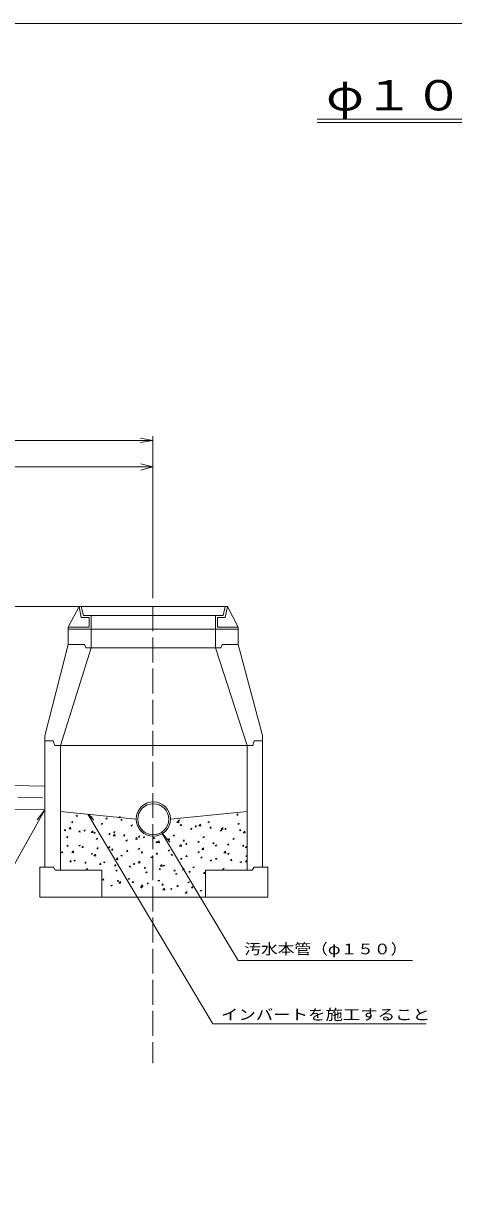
# Model space of a CAD drawing. Units: millimetres on the paper. Extents: x -390 to 406, y -282 to 282.
# Drawn here: x -195.6 to -91.9, y 0 to 282 of the extents above; entities that cross this region are included whole.
import ezdxf
from ezdxf.enums import TextEntityAlignment as Align

# ---------------------------------------------------------------- set-up
doc = ezdxf.new("R2010")
doc.units = ezdxf.units.MM
doc.linetypes.add('DASHED', pattern=[7.5, 6, -1.5])
for name, color, linetype, lineweight in [('0-2__0-2__0-2_LAYER001', 7, 'Continuous', 18), ('0-5__0-5_レイヤ1', 7, 'Continuous', 18), ('0-6__0-6_レイヤ3', 7, 'Continuous', 18), ('0-7__0-7_レイヤ4', 7, 'Continuous', 18), ('1-1__0-1_レイヤ1', 7, 'Continuous', 18)]:
    doc.layers.add(name, color=color, linetype=linetype, lineweight=lineweight)
doc.styles.add('ＭＳ ゴシック', font='')
doc.styles.get('ＭＳ ゴシック').set_extended_font_data('MS Gothic')

msp = doc.modelspace()

# ---------------------------------------------------------------- linework, layer by layer
at = {"layer": '0-2__0-2__0-2_LAYER001'}
msp.add_lwpolyline([(-390.5, 282), (-390.5, -282), (405.5, -282), (405.5, 282)], close=True, dxfattribs=at)
at = {"layer": '0-5__0-5_レイヤ1'}
for p, q in [((-184.789, 132.302), (-184.789, 134.522)), ((-179.295, 133.772), (-179.295, 131.552)), ((-149.325, 133.772), (-149.325, 131.552)), ((-143.83, 134.522), (-143.83, 132.302)), ((-190.423, 110.33), (-184.789, 132.302)), ((-179.295, 131.552), (-186.677, 107.954)), ((-149.325, 131.552), (-141.722, 107.976)), ((-137.976, 110.378), (-143.83, 132.302)), ((-190.423, 92.451), (-218.536, 42.444)), ((-180.069, 91.415), (-149.949, 40.925)), ((-180.069, 91.415), (-178.635, 90.021)), ((-149.949, 40.925), (-98.553, 40.925))]:
    msp.add_line(p, q, dxfattribs=at)
for centre, radius in [((-164.31, 90.254), 4.15), ((-164.31, 90.204), 3.75)]:
    msp.add_circle(centre, radius, dxfattribs=at)
at = {"layer": '0-6__0-6_レイヤ3'}
for p, q in [((-301.933, 181.515), (-164.433, 181.515)), ((-167.433, 182.015), (-164.433, 181.515)), ((-167.433, 181.015), (-164.433, 181.515)), ((-164.433, 143.515), (-164.433, 182.515)), ((-164.433, 141.515), (-259.433, 141.515)), ((-239.632, 99.226), (-190.423, 98.152)), ((-239.732, 93.527), (-190.423, 92.451)), ((-162.304, 87.02), (-143.87, 56.167)), ((-160.336, 84.701), (-162.304, 87.02)), ((-143.87, 56.167), (-101.839, 56.167))]:
    msp.add_line(p, q, dxfattribs=at)
at = {"layer": '0-6__0-6_レイヤ3', "color": 1}
for q in [(-167.33, 175.877), (-167.33, 174.324)]:
    msp.add_line((-164.433, 175.101), q, dxfattribs=at)
at = {"layer": '0-6__0-6_レイヤ3', "linetype": 'DASHED'}
for p, q in [((-164.433, 141.515), (-164.433, 31.449)), ((-256.933, 96.732), (-190.423, 95.402))]:
    msp.add_line(p, q, dxfattribs=at)
at = {"layer": '0-6__0-6_レイヤ3', "color": 1}
msp.add_lwpolyline([(-164.433, 175.101), (-256.933, 175.101), (-254.035, 175.877)], dxfattribs=at)
at = {"layer": '0-7__0-7_レイヤ4'}
for p, q in [((-182.166, 141.515), (-184.789, 136.52)), ((-182.166, 141.515), (-164.31, 141.515)), ((-181.667, 138.814), (-182.166, 141.515)), ((-181.667, 141.515), (-181.167, 139.314)), ((-146.454, 141.515), (-164.31, 141.515)), ((-146.953, 141.515), (-147.453, 139.314)), ((-146.953, 138.814), (-146.454, 141.515)), ((-146.454, 141.515), (-143.83, 136.52)), ((-179.794, 138.814), (-181.667, 138.814)), ((-181.167, 139.314), (-179.295, 139.314)), ((-179.794, 136.52), (-179.794, 138.814)), ((-179.295, 139.314), (-179.295, 136.02)), ((-179.295, 139.314), (-164.31, 139.314)), ((-149.325, 139.314), (-164.31, 139.314)), ((-149.325, 139.314), (-149.325, 136.02)), ((-147.453, 139.314), (-149.325, 139.314)), ((-148.825, 136.52), (-148.825, 138.814)), ((-148.825, 138.814), (-146.953, 138.814)), ((-184.789, 136.52), (-182.166, 136.52)), ((-184.789, 136.02), (-184.789, 136.52)), ((-184.789, 136.02), (-164.31, 136.02)), ((-184.789, 134.522), (-184.789, 136.02)), ((-182.166, 136.52), (-179.794, 136.52)), ((-179.295, 136.02), (-179.295, 133.772)), ((-143.83, 136.02), (-164.31, 136.02)), ((-149.325, 136.02), (-149.325, 133.772)), ((-146.454, 136.52), (-148.825, 136.52)), ((-143.83, 136.52), (-146.454, 136.52)), ((-180.893, 132.302), (-184.789, 132.302)), ((-180.893, 132.302), (-180.594, 131.552)), ((-180.594, 131.552), (-164.31, 131.552)), ((-148.026, 131.552), (-164.31, 131.552)), ((-147.727, 132.302), (-148.026, 131.552)), ((-143.83, 132.302), (-147.727, 132.302)), ((-190.423, 110.33), (-190.423, 78.704)), ((-137.976, 110.378), (-137.976, 78.704)), ((-188.425, 109.125), (-190.423, 109.125)), ((-188.425, 109.125), (-188.075, 107.976)), ((-188.075, 107.976), (-164.199, 107.976)), ((-186.677, 107.954), (-186.677, 94.313)), ((-140.323, 107.976), (-164.199, 107.976)), ((-141.722, 107.976), (-141.722, 94.313)), ((-139.974, 109.125), (-140.323, 107.976)), ((-139.974, 109.125), (-137.976, 109.125)), ((-186.677, 94.313), (-186.677, 90.192)), ((-141.722, 94.313), (-141.722, 87.695)), ((-168.46, 90.254), (-186.677, 92.076)), ((-182.919, 90.918), (-182.678, 91.205)), ((-182.919, 90.918), (-182.621, 90.892)), ((-182.62, 90.892), (-182.678, 91.205)), ((-179.856, 91.116), (-179.507, 91.25)), ((-179.856, 91.116), (-179.608, 90.949)), ((-179.607, 90.948), (-179.506, 91.25)), ((-179.337, 90.605), (-179.096, 90.892)), ((-179.337, 90.605), (-179.038, 90.579)), ((-179.038, 90.579), (-179.095, 90.892)), ((-175.754, 90.291), (-175.513, 90.578)), ((-175.754, 90.291), (-175.455, 90.265)), ((-175.455, 90.265), (-175.513, 90.578)), ((-172.678, 90.716), (-172.328, 90.85)), ((-172.678, 90.716), (-172.43, 90.548)), ((-172.429, 90.548), (-172.328, 90.85)), ((-172.171, 89.978), (-171.93, 90.265)), ((-171.872, 89.952), (-171.93, 90.265)), ((-160.16, 90.254), (-141.722, 92.098)), ((-144.202, 91.228), (-143.962, 91.515)), ((-144.202, 91.228), (-143.904, 91.201)), ((-143.903, 91.201), (-143.961, 91.514)), ((-186.677, 90.192), (-186.677, 77.954)), ((-185.809, 87.475), (-185.568, 87.762)), ((-185.809, 87.475), (-185.51, 87.448)), ((-185.51, 87.448), (-185.568, 87.761)), ((-184.621, 87.878), (-184.232, 88.283)), ((-184.621, 87.878), (-184.177, 87.809)), ((-184.176, 87.808), (-184.231, 88.283)), ((-184.053, 89.505), (-183.704, 89.639)), ((-184.053, 89.505), (-183.805, 89.337)), ((-183.804, 89.337), (-183.703, 89.639)), ((-182.226, 87.161), (-181.985, 87.448)), ((-181.927, 87.135), (-181.985, 87.448)), ((-181.072, 87.494), (-180.722, 87.628)), ((-181.072, 87.494), (-180.823, 87.326)), ((-180.823, 87.326), (-180.722, 87.628)), ((-179.29, 87.051), (-178.901, 87.456)), ((-178.845, 86.982), (-178.9, 87.456)), ((-176.875, 89.105), (-176.525, 89.239)), ((-176.875, 89.105), (-176.626, 88.937)), ((-176.626, 88.937), (-176.525, 89.239)), ((-172.171, 89.978), (-171.873, 89.952)), ((-169.696, 88.705), (-169.347, 88.839)), ((-169.696, 88.705), (-169.448, 88.537)), ((-169.447, 88.537), (-169.346, 88.839)), ((-158.629, 89.436), (-158.24, 89.842)), ((-158.629, 89.436), (-158.184, 89.367)), ((-158.321, 89.916), (-157.971, 90.05)), ((-158.321, 89.916), (-158.073, 89.748)), ((-158.184, 89.367), (-158.239, 89.841)), ((-158.072, 89.748), (-157.971, 90.05)), ((-157.84, 88.724), (-157.599, 89.011)), ((-157.84, 88.724), (-157.542, 88.698)), ((-157.541, 88.698), (-157.599, 89.011)), ((-155.339, 87.905), (-154.99, 88.039)), ((-155.339, 87.905), (-155.091, 87.737)), ((-155.091, 87.737), (-154.989, 88.039)), ((-154.258, 88.411), (-154.017, 88.698)), ((-154.258, 88.411), (-153.959, 88.385)), ((-153.959, 88.385), (-154.016, 88.698)), ((-153.298, 88.609), (-152.909, 89.015)), ((-153.298, 88.609), (-152.854, 88.541)), ((-152.853, 88.54), (-152.908, 89.015)), ((-151.143, 89.516), (-150.793, 89.65)), ((-151.143, 89.516), (-150.894, 89.348)), ((-150.894, 89.348), (-150.792, 89.65)), ((-150.675, 88.097), (-150.434, 88.384)), ((-150.675, 88.097), (-150.376, 88.071)), ((-150.376, 88.071), (-150.434, 88.384)), ((-148.161, 87.505), (-147.811, 87.639)), ((-148.161, 87.505), (-147.913, 87.337)), ((-147.967, 87.783), (-147.578, 88.188)), ((-147.967, 87.783), (-147.523, 87.714)), ((-147.912, 87.337), (-147.811, 87.639)), ((-147.522, 87.714), (-147.577, 88.188)), ((-147.092, 87.784), (-146.851, 88.071)), ((-147.092, 87.784), (-146.794, 87.758)), ((-146.793, 87.758), (-146.851, 88.071)), ((-143.964, 89.116), (-143.614, 89.25)), ((-143.964, 89.116), (-143.716, 88.948)), ((-143.715, 88.948), (-143.614, 89.25)), ((-143.509, 87.47), (-143.269, 87.757)), ((-143.509, 87.47), (-143.211, 87.444)), ((-143.21, 87.444), (-143.268, 87.757)), ((-141.722, 87.695), (-141.722, 77.954)), ((-185.269, 85.883), (-184.919, 86.017)), ((-185.269, 85.883), (-185.02, 85.715)), ((-185.02, 85.715), (-184.918, 86.017)), ((-182.226, 87.161), (-181.928, 87.135)), ((-179.29, 87.051), (-178.846, 86.982)), ((-178.644, 86.848), (-178.403, 87.135)), ((-178.644, 86.848), (-178.345, 86.822)), ((-178.344, 86.821), (-178.402, 87.135)), ((-178.09, 85.483), (-177.741, 85.617)), ((-178.09, 85.483), (-177.842, 85.315)), ((-177.841, 85.315), (-177.74, 85.617)), ((-175.061, 86.534), (-174.82, 86.821)), ((-175.061, 86.534), (-174.762, 86.508)), ((-174.762, 86.508), (-174.82, 86.821)), ((-173.959, 86.224), (-173.57, 86.629)), ((-173.959, 86.224), (-173.515, 86.155)), ((-173.893, 87.094), (-173.544, 87.228)), ((-173.893, 87.094), (-173.645, 86.926)), ((-173.644, 86.926), (-173.543, 87.228)), ((-173.514, 86.155), (-173.569, 86.629)), ((-171.478, 86.221), (-171.237, 86.508)), ((-171.478, 86.221), (-171.18, 86.195)), ((-171.179, 86.195), (-171.237, 86.508)), ((-170.912, 85.083), (-170.562, 85.217)), ((-170.912, 85.083), (-170.663, 84.915)), ((-170.663, 84.915), (-170.562, 85.217)), ((-168.628, 85.397), (-168.239, 85.803)), ((-168.628, 85.397), (-168.184, 85.328)), ((-168.183, 85.328), (-168.239, 85.803)), ((-167.895, 85.907), (-167.655, 86.194)), ((-167.895, 85.907), (-167.597, 85.881)), ((-167.596, 85.881), (-167.654, 86.194)), ((-166.742, 85.862), (-166.392, 85.996)), ((-166.742, 85.862), (-166.494, 85.694)), ((-166.493, 85.694), (-166.392, 85.996)), ((-164.313, 85.594), (-164.072, 85.881)), ((-164.313, 85.594), (-164.014, 85.568)), ((-164.014, 85.568), (-164.071, 85.881)), ((-163.733, 84.683), (-163.384, 84.817)), ((-163.733, 84.683), (-163.485, 84.515)), ((-163.484, 84.515), (-163.383, 84.817)), ((-163.297, 84.57), (-162.908, 84.976)), ((-162.853, 84.501), (-162.908, 84.976)), ((-160.73, 85.28), (-160.489, 85.567)), ((-160.73, 85.28), (-160.431, 85.254)), ((-160.431, 85.254), (-160.489, 85.567)), ((-159.536, 86.294), (-159.187, 86.428)), ((-159.536, 86.294), (-159.288, 86.126)), ((-159.287, 86.126), (-159.186, 86.428)), ((-157.147, 84.967), (-156.906, 85.254)), ((-157.147, 84.967), (-156.849, 84.941)), ((-156.848, 84.941), (-156.906, 85.254)), ((-153.565, 84.654), (-153.324, 84.941)), ((-153.565, 84.654), (-153.266, 84.627)), ((-153.265, 84.627), (-153.323, 84.94)), ((-152.358, 85.894), (-152.008, 86.028)), ((-152.358, 85.894), (-152.109, 85.726)), ((-152.109, 85.726), (-152.008, 86.028)), ((-149.982, 84.34), (-149.741, 84.627)), ((-149.683, 84.314), (-149.741, 84.627)), ((-145.179, 85.494), (-144.83, 85.628)), ((-145.179, 85.494), (-144.931, 85.326)), ((-144.931, 85.326), (-144.829, 85.628)), ((-142.636, 86.956), (-142.247, 87.361)), ((-142.636, 86.956), (-142.192, 86.887)), ((-142.191, 86.887), (-142.246, 87.361)), ((-186.484, 82.261), (-186.134, 82.395)), ((-186.484, 82.261), (-186.236, 82.093)), ((-186.235, 82.093), (-186.134, 82.395)), ((-185.116, 83.717), (-184.875, 84.004)), ((-185.116, 83.717), (-184.817, 83.691)), ((-184.817, 83.691), (-184.875, 84.004)), ((-183.959, 82.185), (-183.569, 82.59)), ((-183.959, 82.185), (-183.514, 82.116)), ((-183.514, 82.116), (-183.569, 82.59)), ((-182.287, 83.872), (-181.937, 84.006)), ((-182.287, 83.872), (-182.039, 83.704)), ((-182.038, 83.704), (-181.937, 84.006)), ((-181.533, 83.404), (-181.292, 83.691)), ((-181.533, 83.404), (-181.235, 83.378)), ((-181.234, 83.378), (-181.292, 83.691)), ((-179.306, 81.861), (-178.956, 81.995)), ((-179.306, 81.861), (-179.057, 81.693)), ((-179.057, 81.693), (-178.955, 81.995)), ((-177.95, 83.09), (-177.71, 83.377)), ((-177.95, 83.09), (-177.652, 83.064)), ((-177.651, 83.064), (-177.709, 83.377)), ((-175.109, 83.472), (-174.759, 83.606)), ((-175.109, 83.472), (-174.86, 83.304)), ((-174.86, 83.304), (-174.758, 83.606)), ((-174.368, 82.777), (-174.127, 83.064)), ((-174.368, 82.777), (-174.069, 82.751)), ((-174.069, 82.751), (-174.126, 83.064)), ((-170.785, 82.464), (-170.544, 82.751)), ((-170.785, 82.464), (-170.486, 82.437)), ((-170.486, 82.437), (-170.544, 82.75)), ((-167.93, 83.072), (-167.58, 83.206)), ((-167.93, 83.072), (-167.682, 82.904)), ((-167.681, 82.904), (-167.58, 83.206)), ((-167.202, 82.15), (-166.962, 82.437)), ((-167.202, 82.15), (-166.904, 82.124)), ((-166.903, 82.124), (-166.961, 82.437)), ((-163.62, 81.837), (-163.379, 82.124)), ((-163.62, 81.837), (-163.321, 81.811)), ((-163.321, 81.81), (-163.378, 82.124)), ((-163.297, 84.57), (-162.853, 84.502)), ((-160.752, 82.672), (-160.402, 82.806)), ((-160.752, 82.672), (-160.503, 82.504)), ((-160.503, 82.504), (-160.402, 82.806)), ((-160.037, 81.523), (-159.796, 81.81)), ((-159.738, 81.497), (-159.796, 81.81)), ((-157.966, 83.744), (-157.577, 84.149)), ((-157.966, 83.744), (-157.522, 83.675)), ((-157.522, 83.675), (-157.577, 84.149)), ((-156.555, 84.283), (-156.205, 84.417)), ((-156.555, 84.283), (-156.306, 84.115)), ((-156.306, 84.115), (-156.205, 84.417)), ((-153.573, 82.272), (-153.224, 82.406)), ((-153.573, 82.272), (-153.325, 82.104)), ((-153.324, 82.104), (-153.223, 82.406)), ((-152.636, 82.917), (-152.246, 83.322)), ((-152.636, 82.917), (-152.191, 82.848)), ((-152.191, 82.848), (-152.246, 83.322)), ((-149.982, 84.34), (-149.683, 84.314)), ((-149.376, 83.883), (-149.027, 84.017)), ((-149.376, 83.883), (-149.128, 83.715)), ((-149.127, 83.715), (-149.026, 84.017)), ((-147.305, 82.09), (-146.916, 82.496)), ((-147.305, 82.09), (-146.86, 82.021)), ((-146.86, 82.021), (-146.915, 82.495)), ((-146.399, 84.027), (-146.158, 84.314)), ((-146.399, 84.027), (-146.101, 84.001)), ((-146.395, 81.872), (-146.045, 82.006)), ((-146.395, 81.872), (-146.146, 81.704)), ((-146.1, 84), (-146.158, 84.314)), ((-146.146, 81.704), (-146.045, 82.006)), ((-142.816, 83.713), (-142.576, 84)), ((-142.816, 83.713), (-142.518, 83.687)), ((-142.517, 83.687), (-142.575, 84)), ((-142.198, 83.483), (-141.848, 83.617)), ((-142.198, 83.483), (-141.949, 83.315)), ((-141.949, 83.315), (-141.848, 83.617)), ((-184.423, 79.96), (-184.182, 80.247)), ((-184.423, 79.96), (-184.124, 79.934)), ((-184.124, 79.934), (-184.182, 80.247)), ((-183.503, 80.25), (-183.153, 80.384)), ((-183.503, 80.25), (-183.254, 80.082)), ((-183.254, 80.082), (-183.152, 80.384)), ((-180.84, 79.647), (-180.599, 79.934)), ((-180.84, 79.647), (-180.542, 79.621)), ((-180.541, 79.621), (-180.599, 79.934)), ((-178.628, 81.358), (-178.239, 81.764)), ((-178.628, 81.358), (-178.183, 81.289)), ((-178.183, 81.289), (-178.238, 81.764)), ((-177.257, 79.333), (-177.017, 79.62)), ((-177.257, 79.333), (-176.959, 79.307)), ((-176.958, 79.307), (-177.016, 79.62)), ((-176.324, 79.85), (-175.974, 79.984)), ((-176.324, 79.85), (-176.076, 79.682)), ((-176.075, 79.682), (-175.974, 79.984)), ((-173.675, 79.02), (-173.434, 79.307)), ((-173.675, 79.02), (-173.376, 78.994)), ((-173.376, 78.994), (-173.433, 79.307)), ((-173.297, 80.531), (-172.908, 80.937)), ((-173.297, 80.531), (-172.853, 80.463)), ((-172.852, 80.462), (-172.907, 80.937)), ((-172.127, 81.461), (-171.777, 81.595)), ((-172.127, 81.461), (-171.879, 81.293)), ((-171.878, 81.293), (-171.777, 81.595)), ((-170.092, 78.706), (-169.851, 78.993)), ((-169.793, 78.68), (-169.851, 78.993)), ((-169.146, 79.45), (-168.796, 79.584)), ((-169.146, 79.45), (-168.897, 79.282)), ((-168.897, 79.282), (-168.795, 79.584)), ((-167.966, 79.705), (-167.577, 80.11)), ((-167.966, 79.705), (-167.522, 79.636)), ((-167.521, 79.636), (-167.576, 80.11)), ((-164.949, 81.061), (-164.599, 81.195)), ((-164.949, 81.061), (-164.7, 80.893)), ((-164.7, 80.893), (-164.598, 81.195)), ((-162.635, 78.878), (-162.246, 79.283)), ((-162.19, 78.809), (-162.246, 79.283)), ((-161.967, 79.05), (-161.617, 79.184)), ((-161.967, 79.05), (-161.719, 78.882)), ((-161.718, 78.882), (-161.617, 79.184)), ((-160.037, 81.523), (-159.738, 81.497)), ((-157.77, 80.661), (-157.42, 80.795)), ((-157.77, 80.661), (-157.522, 80.493)), ((-157.521, 80.493), (-157.42, 80.795)), ((-156.454, 81.21), (-156.213, 81.497)), ((-156.454, 81.21), (-156.156, 81.184)), ((-156.155, 81.184), (-156.213, 81.497)), ((-152.871, 80.896), (-152.631, 81.183)), ((-152.871, 80.896), (-152.573, 80.87)), ((-152.572, 80.87), (-152.63, 81.183)), ((-150.592, 80.261), (-150.242, 80.395)), ((-150.592, 80.261), (-150.343, 80.093)), ((-150.343, 80.093), (-150.242, 80.395)), ((-149.289, 80.583), (-149.048, 80.87)), ((-149.289, 80.583), (-148.99, 80.557)), ((-148.99, 80.557), (-149.047, 80.87)), ((-145.706, 80.269), (-145.465, 80.556)), ((-145.706, 80.269), (-145.407, 80.243)), ((-145.407, 80.243), (-145.465, 80.556)), ((-143.413, 79.861), (-143.064, 79.995)), ((-143.413, 79.861), (-143.165, 79.693)), ((-143.164, 79.693), (-143.063, 79.995)), ((-142.123, 79.956), (-141.883, 80.243)), ((-142.123, 79.956), (-141.825, 79.93)), ((-141.974, 81.263), (-141.722, 81.526)), ((-141.974, 81.263), (-141.722, 81.224)), ((-141.824, 79.93), (-141.882, 80.243)), ((-191.672, 78.704), (-188.375, 78.704)), ((-191.672, 71.461), (-191.672, 78.704)), ((-188.375, 78.704), (-187.926, 77.954)), ((-187.926, 77.954), (-186.677, 77.954)), ((-186.677, 77.954), (-176.687, 77.954)), ((-180.521, 78.239), (-180.171, 78.373)), ((-180.521, 78.239), (-180.272, 78.071)), ((-180.272, 78.071), (-180.171, 78.373)), ((-176.687, 77.954), (-176.687, 71.461)), ((-173.342, 77.839), (-172.993, 77.973)), ((-173.342, 77.839), (-173.094, 77.671)), ((-173.094, 77.671), (-172.992, 77.973)), ((-170.092, 78.706), (-169.793, 78.68)), ((-166.509, 78.393), (-166.268, 78.68)), ((-166.509, 78.393), (-166.211, 78.367)), ((-166.21, 78.367), (-166.268, 78.68)), ((-166.164, 77.439), (-165.814, 77.573)), ((-166.164, 77.439), (-165.916, 77.271)), ((-165.915, 77.271), (-165.814, 77.573)), ((-162.927, 78.079), (-162.686, 78.366)), ((-162.927, 78.079), (-162.628, 78.053)), ((-162.628, 78.053), (-162.685, 78.366)), ((-162.635, 78.878), (-162.191, 78.809)), ((-159.344, 77.766), (-159.103, 78.053)), ((-159.344, 77.766), (-159.045, 77.74)), ((-159.045, 77.74), (-159.103, 78.053)), ((-158.986, 77.039), (-158.636, 77.173)), ((-158.986, 77.039), (-158.737, 76.871)), ((-158.737, 76.871), (-158.635, 77.173)), ((-157.304, 78.051), (-156.915, 78.457)), ((-157.304, 78.051), (-156.86, 77.982)), ((-156.859, 77.982), (-156.915, 78.456)), ((-155.761, 77.453), (-155.52, 77.74)), ((-155.761, 77.453), (-155.463, 77.426)), ((-155.462, 77.426), (-155.52, 77.739)), ((-154.789, 78.65), (-154.439, 78.784)), ((-154.789, 78.65), (-154.54, 78.482)), ((-154.54, 78.482), (-154.438, 78.784)), ((-152.178, 77.139), (-151.938, 77.426)), ((-152.178, 77.139), (-151.88, 77.113)), ((-151.973, 77.224), (-151.712, 77.497)), ((-151.973, 77.224), (-151.712, 77.184)), ((-151.879, 77.113), (-151.937, 77.426)), ((-151.807, 76.639), (-151.712, 76.675)), ((-151.807, 76.639), (-151.712, 76.574)), ((-151.712, 77.954), (-141.722, 77.954)), ((-151.712, 77.954), (-151.712, 71.461)), ((-147.61, 78.25), (-147.26, 78.384)), ((-147.61, 78.25), (-147.362, 78.082)), ((-147.361, 78.082), (-147.26, 78.384)), ((-141.722, 77.954), (-140.473, 77.954)), ((-136.727, 78.704), (-136.727, 71.461)), ((-176.564, 75.576), (-176.324, 75.863)), ((-176.564, 75.576), (-176.266, 75.55)), ((-176.265, 75.55), (-176.323, 75.863)), ((-174.558, 74.217), (-174.208, 74.351)), ((-174.558, 74.217), (-174.309, 74.049)), ((-174.309, 74.049), (-174.208, 74.351)), ((-172.982, 75.263), (-172.741, 75.55)), ((-172.982, 75.263), (-172.683, 75.237)), ((-172.683, 75.236), (-172.74, 75.549)), ((-172.635, 74.839), (-172.246, 75.244)), ((-172.635, 74.839), (-172.19, 74.77)), ((-172.19, 74.77), (-172.245, 75.244)), ((-170.361, 75.828), (-170.011, 75.962)), ((-170.361, 75.828), (-170.112, 75.66)), ((-170.112, 75.66), (-170.011, 75.962)), ((-169.399, 74.949), (-169.158, 75.236)), ((-169.399, 74.949), (-169.1, 74.923)), ((-169.1, 74.923), (-169.158, 75.236)), ((-167.379, 73.816), (-167.03, 73.951)), ((-167.379, 73.816), (-167.131, 73.649)), ((-167.304, 74.012), (-166.915, 74.418)), ((-167.304, 74.012), (-166.859, 73.943)), ((-167.13, 73.649), (-167.029, 73.951)), ((-166.859, 73.943), (-166.914, 74.418)), ((-165.816, 74.636), (-165.575, 74.923)), ((-165.816, 74.636), (-165.518, 74.61)), ((-165.517, 74.61), (-165.575, 74.923)), ((-163.182, 75.428), (-162.833, 75.562)), ((-163.182, 75.428), (-162.934, 75.26)), ((-162.934, 75.26), (-162.832, 75.562)), ((-162.233, 74.322), (-161.993, 74.609)), ((-162.233, 74.322), (-161.935, 74.296)), ((-161.934, 74.296), (-161.992, 74.609)), ((-161.973, 73.185), (-161.584, 73.591)), ((-161.528, 73.116), (-161.583, 73.591)), ((-160.201, 73.416), (-159.851, 73.551)), ((-160.201, 73.416), (-159.952, 73.249)), ((-159.952, 73.249), (-159.851, 73.551)), ((-158.651, 74.009), (-158.41, 74.296)), ((-158.651, 74.009), (-158.352, 73.983)), ((-158.352, 73.983), (-158.409, 74.296)), ((-156.004, 75.027), (-155.654, 75.162)), ((-156.004, 75.027), (-155.756, 74.86)), ((-155.755, 74.86), (-155.654, 75.162)), ((-155.068, 73.695), (-154.827, 73.982)), ((-155.068, 73.695), (-154.769, 73.669)), ((-154.769, 73.669), (-154.827, 73.982)), ((-136.727, 71.461), (-191.672, 71.461)), ((-161.973, 73.185), (-161.529, 73.117)), ((-156.642, 72.359), (-156.253, 72.764)), ((-156.197, 72.29), (-156.252, 72.764)), ((-153.022, 73.016), (-152.673, 73.151)), ((-153.022, 73.016), (-152.774, 72.849)), ((-152.774, 72.849), (-152.672, 73.151))]:
    msp.add_line(p, q, dxfattribs=at)
for points in [[(-143.83, 134.522), (-143.83, 136.02), (-143.83, 136.52)], [(-136.727, 78.704), (-140.023, 78.704), (-140.473, 77.954)]]:
    msp.add_lwpolyline(points, dxfattribs=at)
at = {"layer": '1-1__0-1_レイヤ1'}
for p, q in [((-124.846, 258.94), (151.095, 258.94)), ((-124.846, 258.14), (151.095, 258.14)), ((-192.329, 90.081), (-190.423, 92.451))]:
    msp.add_line(p, q, dxfattribs=at)

# ---------------------------------------------------------------- texts
at = {"layer": '0-6__0-6_レイヤ3', "style": 'ＭＳ ゴシック'}
for s, width, p in [('汚水本管（φ１５０）', 1.15, (-142.365, 56.894)), ('インバートを施工すること', 1.2, (-148.015, 41.087))]:
    msp.add_text(s, height=2.566, dxfattribs=dict(at, width=width)).set_placement(p, align=Align.BOTTOM_LEFT)
at = {"layer": '1-1__0-1_レイヤ1', "style": 'ＭＳ ゴシック', "width": 1.2}
msp.add_text('φ１００mm汚水取付管工標準図（２／３）', height=7.331, dxfattribs=at).set_placement((-122.649, 258.816), align=Align.BOTTOM_LEFT)

doc.saveas('drawing.dxf')
